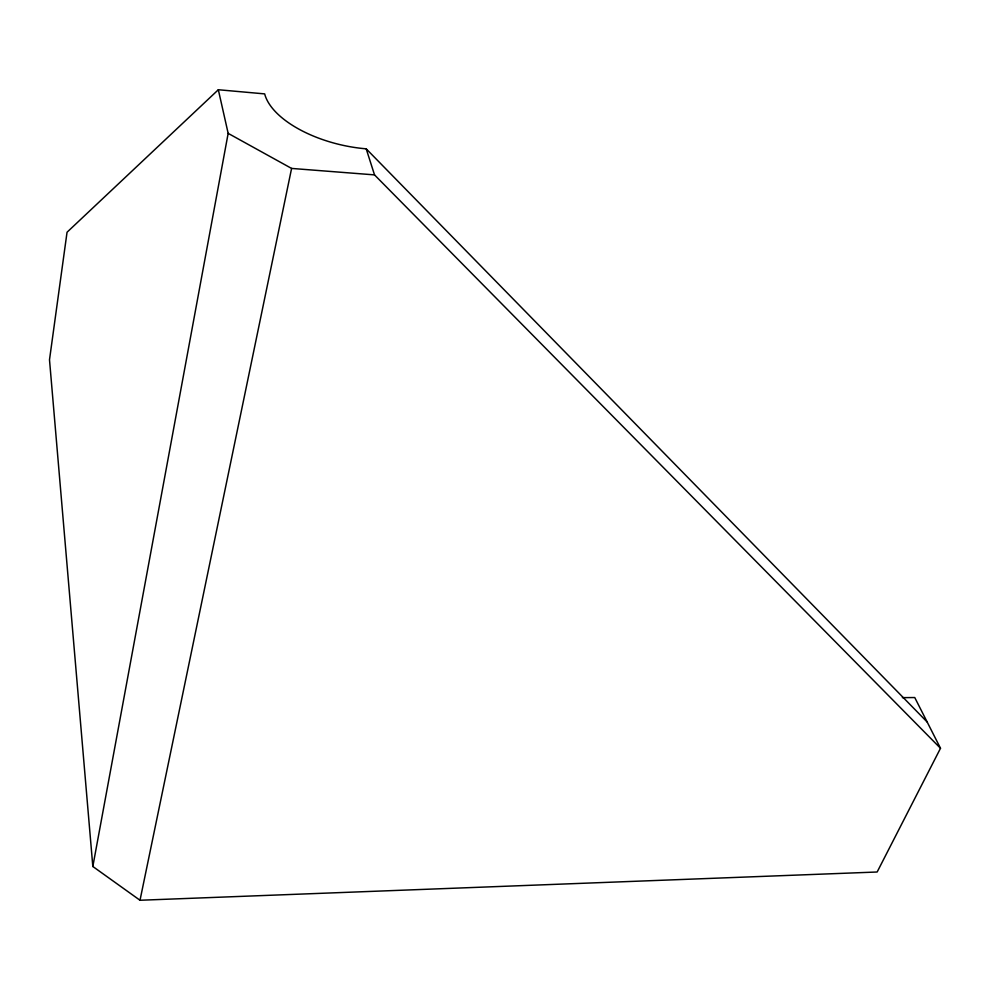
<?xml version="1.0" encoding="UTF-8"?>
<svg xmlns="http://www.w3.org/2000/svg" width="990" height="990" viewBox="0 0 990 990"><rect width="100%" height="100%" fill="white"/><g stroke="black" fill="none" stroke-linecap="round" stroke-linejoin="round"><path stroke-width="1.49" d="M902.385 697.641L914.748 697.542L940.5 748.279L877.152 872.004L140.011 900.257L92.825 866.485L228.158 133.365L218.332 89.743L264.664 93.889A88.333 42.904 13.1 0 0 366.201 148.822L927.16 721.995M140.011 900.257L291.592 168.424L228.158 133.365M218.332 89.743L67.048 232.229L49.5 359.778L92.825 866.485M291.592 168.424L374.517 174.883L940.5 748.279M366.201 148.822L374.517 174.883"/></g></svg>
